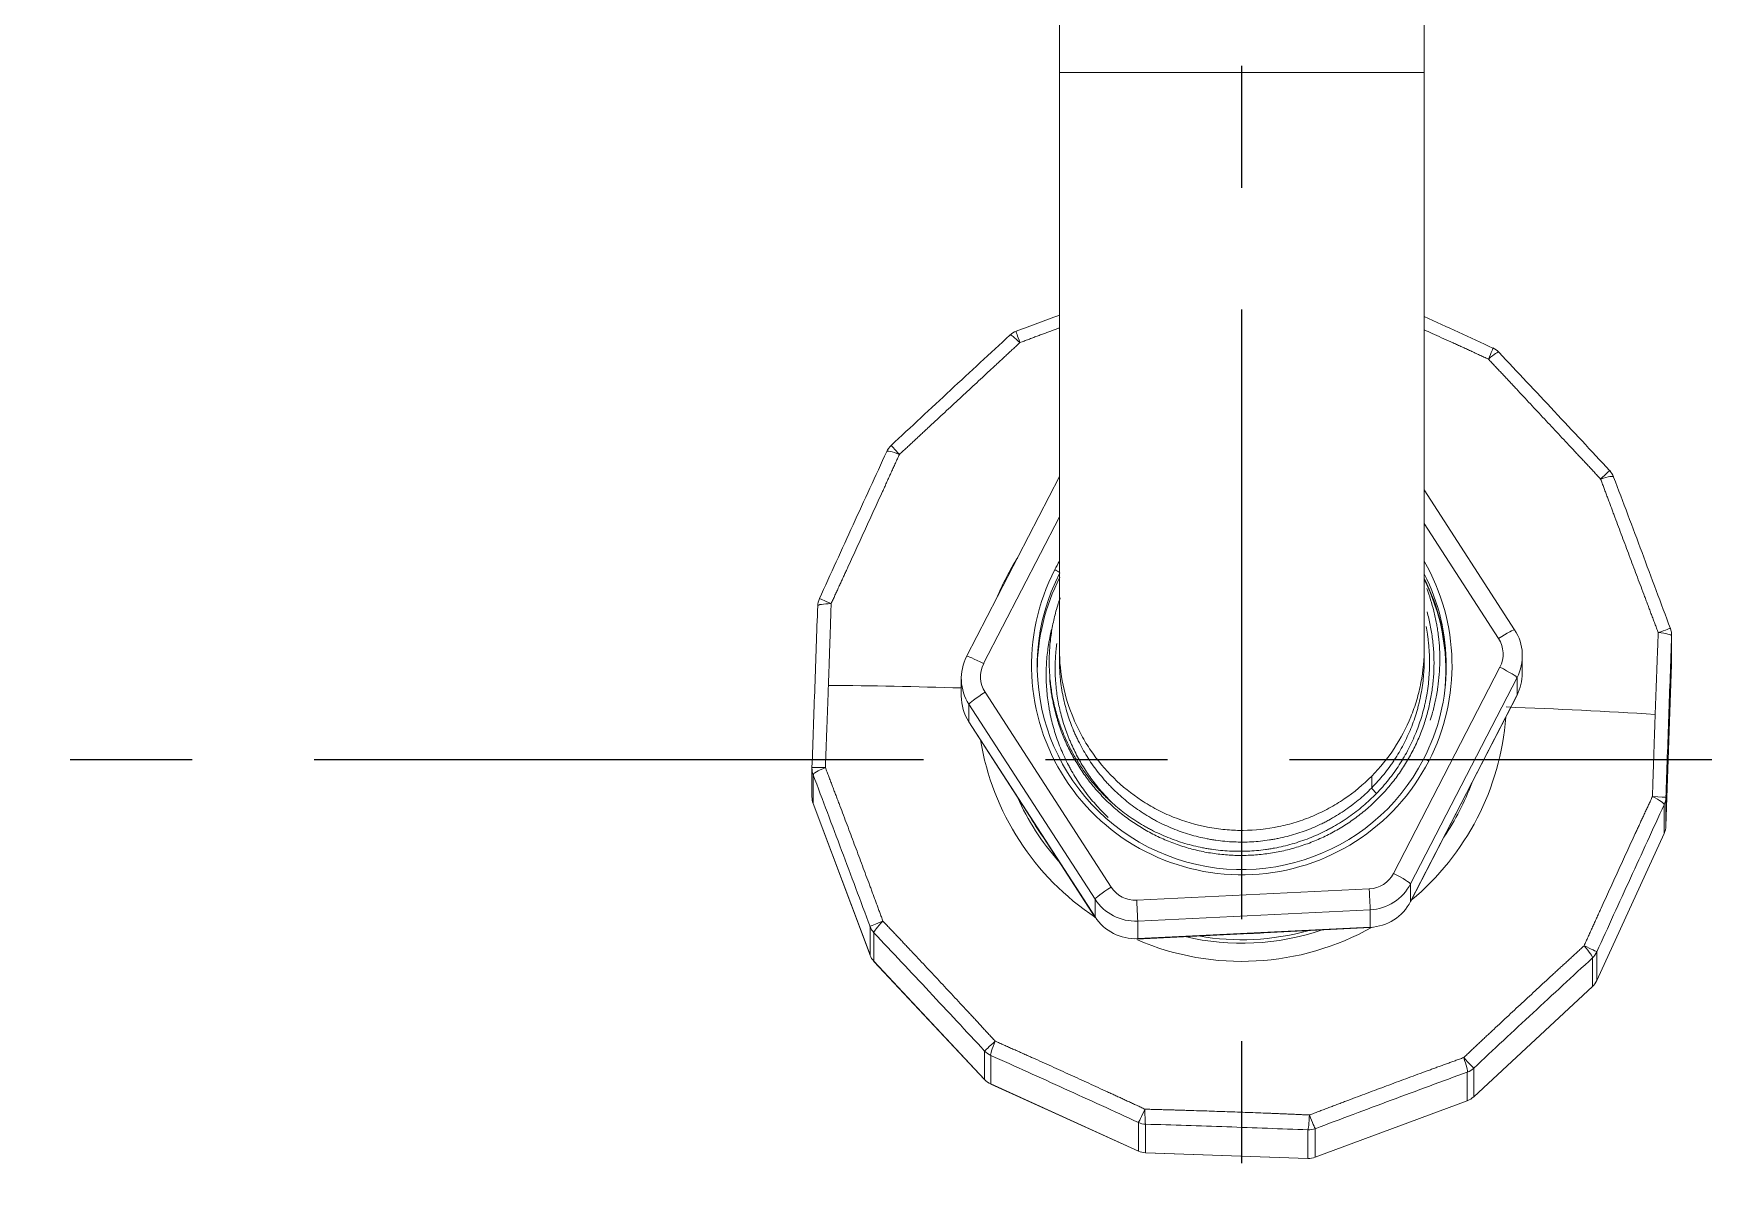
# Model space of a CAD drawing. Header units: millimetres. Extents: x 11618 to 13994, y -5897 to -2537.
# Drawn here: x 12268.4 to 12355.4, y -3211.8 to -3151.1 of the extents above; entities that cross this region are included whole.
import ezdxf

# ---------------------------------------------------------------- set-up
doc = ezdxf.new("R2010")
doc.units = ezdxf.units.MM
doc.linetypes.add('CENTERX2', pattern=[101.6, 63.5, -12.7, 12.7, -12.7])
doc.layers.add('CENTER', color=1, linetype='CENTERX2')

msp = doc.modelspace()

# ---------------------------------------------------------------- linework, layer by layer
at = {"linetype": 'Continuous', "lineweight": 18, "extrusion": (-1.22465e-16, -1, 0)}
for p, q in [((12321.818, -2863.166), (12321.818, -3153.166)), ((12340.818, -2863.166), (12340.818, -3153.166)), ((12321.818, -3153.166), (12321.818, -3183.155)), ((12340.818, -3183.155), (12340.818, -3153.166)), ((12319.245, -3166.837), (12319.241, -3166.844)), ((12319.573, -3166.639), (12319.569, -3166.637)), ((12344.4, -3167.508), (12344.397, -3167.51)), ((12344.714, -3167.737), (12344.71, -3167.73)), ((12313.056, -3172.586), (12313.055, -3172.584)), ((12321.818, -3174.207), (12316.986, -3183.572)), ((12345.529, -3182.184), (12340.819, -3174.901)), ((12345.53, -3182.188), (12345.529, -3182.184)), ((12353.704, -3183.956), (12353.704, -3182.466)), ((12316.986, -3183.572), (12316.985, -3183.575)), ((12345.928, -3184.452), (12345.928, -3183.537)), ((12341.946, -3184.317), (12341.946, -3184.303)), ((12353.406, -3192.408), (12353.703, -3183.991)), ((12316.709, -3184.714), (12316.709, -3185.629)), ((12340.103, -3196.35), (12345.651, -3185.601)), ((12317.107, -3186.987), (12323.687, -3197.161)), ((12308.933, -3189.393), (12308.933, -3190.883)), ((12308.996, -3191.232), (12308.996, -3191.233)), ((12308.996, -3191.233), (12311.955, -3199.122)), ((12349.808, -3200.45), (12353.316, -3192.787)), ((12353.316, -3192.787), (12353.316, -3192.786)), ((12325.858, -3198.289), (12338.021, -3197.698)), ((12311.955, -3199.121), (12311.955, -3199.122)), ((12312.16, -3199.451), (12312.16, -3199.453)), ((12312.16, -3199.453), (12317.924, -3205.614)), ((12343.396, -3206.508), (12349.58, -3200.766)), ((12349.58, -3200.766), (12349.581, -3200.764)), ((12349.808, -3200.45), (12349.809, -3200.448)), ((12317.923, -3205.612), (12317.924, -3205.614)), ((12318.24, -3205.839), (12318.241, -3205.841)), ((12318.241, -3205.841), (12325.932, -3209.336)), ((12335.145, -3209.659), (12343.064, -3206.712)), ((12343.064, -3206.712), (12343.064, -3206.71)), ((12343.396, -3206.508), (12343.396, -3206.505)), ((12325.932, -3209.334), (12325.932, -3209.336)), ((12326.311, -3209.423), (12326.312, -3209.425)), ((12326.312, -3209.425), (12334.76, -3209.721)), ((12334.76, -3209.719), (12334.76, -3209.721)), ((12335.145, -3209.659), (12335.145, -3209.657))]:
    msp.add_line(p, q, dxfattribs=at)
at = {"linetype": 'Continuous', "lineweight": 13, "extrusion": (-1.22465e-16, -1, 0)}
for p, q in [((12331.318, -3153.166), (12321.818, -3153.166)), ((12340.818, -3153.166), (12331.318, -3153.166)), ((12321.818, -3176.301), (12317.874, -3183.943)), ((12344.689, -3182.64), (12340.819, -3176.655)), ((12353.703, -3183.991), (12353.703, -3182.501)), ((12339.219, -3194.875), (12344.762, -3184.133)), ((12345.652, -3184.675), (12340.108, -3195.417)), ((12345.652, -3185.59), (12345.652, -3184.675)), ((12317.107, -3186.063), (12317.107, -3186.978)), ((12323.674, -3196.216), (12317.107, -3186.063)), ((12317.948, -3185.436), (12324.514, -3195.589)), ((12340.108, -3196.332), (12345.652, -3185.59)), ((12317.107, -3186.978), (12323.674, -3197.131)), ((12308.996, -3189.742), (12308.996, -3191.232)), ((12338.084, -3189.808), (12338.084, -3190.418)), ((12308.996, -3191.232), (12311.955, -3199.121)), ((12353.316, -3192.786), (12353.316, -3191.296)), ((12353.406, -3190.918), (12353.406, -3192.408)), ((12349.809, -3200.448), (12353.316, -3192.786)), ((12325.848, -3196.272), (12337.958, -3195.684)), ((12340.108, -3195.417), (12340.108, -3196.332)), ((12323.674, -3197.131), (12323.674, -3196.216)), ((12338.007, -3196.766), (12325.897, -3197.355)), ((12325.897, -3197.355), (12325.897, -3198.27)), ((12338.007, -3197.681), (12338.007, -3196.766)), ((12311.955, -3199.121), (12311.955, -3197.631)), ((12312.16, -3197.961), (12312.16, -3199.451)), ((12325.897, -3198.27), (12338.007, -3197.681)), ((12349.581, -3200.764), (12349.581, -3199.274)), ((12349.809, -3198.958), (12349.809, -3200.448)), ((12312.16, -3199.451), (12317.923, -3205.612)), ((12343.396, -3206.505), (12349.581, -3200.764)), ((12317.923, -3205.612), (12317.923, -3204.122)), ((12318.24, -3204.349), (12318.24, -3205.839)), ((12343.064, -3206.71), (12343.064, -3205.22)), ((12343.396, -3205.016), (12343.396, -3206.505)), ((12318.24, -3205.839), (12325.932, -3209.334)), ((12335.145, -3209.657), (12343.064, -3206.71)), ((12325.932, -3209.334), (12325.932, -3207.844)), ((12326.311, -3207.933), (12326.311, -3209.423)), ((12334.76, -3209.719), (12334.76, -3208.229)), ((12335.145, -3208.167), (12335.145, -3209.657)), ((12326.311, -3209.423), (12334.76, -3209.719))]:
    msp.add_line(p, q, dxfattribs=at)
at = {"linetype": 'Continuous', "lineweight": 18}
for centre, start, end in [((12319.923, -3167.573), 110.70695, 132.64298), ((12343.982, -3168.416), 43.3092, 65.28012), ((12313.738, -3173.314), 133.10516, 155.26919), ((12349.746, -3174.577), 20.66705, 42.87821), ((12310.23, -3180.977), 155.53209, 177.96496)]:
    msp.add_arc(centre, 1, start, end, dxfattribs=at)
at = {"linetype": 'Continuous', "lineweight": 13}
for centre, major_axis, ratio, start_param, end_param in [((12319.923, -3167.573), (-0.677, 0.736), 0.121976, 5.082991, 6.283177), ((12319.923, -3167.573), (-0.354, 0.935), 0.032232, 0.000023, 1.182699), ((12343.982, -3168.416), (0.418, 0.908), 0.026578, 5.098118, 6.283177), ((12343.982, -3168.416), (-0.728, -0.686), 0.126303, 3.141596, 4.346132), ((12313.738, -3173.314), (-0.908, 0.418), 0.141812, 5.055251, 6.319728), ((12313.738, -3173.314), (-0.683, 0.73), 0.003367, 6.283085, 7.48386), ((12349.746, -3174.577), (-0.733, -0.68), 0.000961, 3.141713, 4.346613), ((12349.746, -3174.577), (-0.936, -0.353), 0.144155, 3.110766, 4.375243), ((12331.318, -3185.722), (13.784, 0), 0.996195, 2.580679, 2.75273), ((12321.58, -3179.077), (-0.267, 0.138), 0.077513, 3.646478, 4.752368), ((12310.23, -3180.977), (-0.999, 0.036), 0.149601, 5.021809, 6.286286), ((12310.23, -3180.977), (-0.91, 0.414), 0.01647, 5.054886, 6.319363), ((12344.689, -3182.727), (-0.84, -0.543), 0.073266, 3.14161, 4.66504), ((12343.428, -3183.45), (-1.5, 0), 0.996195, 2.66674, 3.713938), ((12352.704, -3182.466), (-0.937, -0.349), 0.018812, 3.111083, 4.37556), ((12352.704, -3182.466), (-0.999, 0.036), 0.149601, 3.144694, 4.409171), ((12317.874, -3184.031), (-0.889, 0.459), 0.077513, 4.752368, 6.283187), ((12319.209, -3184.627), (-1.5, 0), 0.996195, 5.808333, 6.85553), ((12344.762, -3184.22), (-0.889, 0.459), 0.077513, 3.181572, 4.752368), ((12318.576, -3187.888), (-29.981, 1.059), 0.087102, 4.777808, 5.012938), ((12317.948, -3185.523), (-0.84, -0.543), 0.073266, 4.66504, 6.235836), ((12344.061, -3188.782), (29.981, -1.059), 0.087102, 1.276403, 1.539385), ((12331.318, -3185.722), (13.784, 0), 0.996195, 5.407278, 6.209316), ((12331.318, -3185.722), (13.784, 0), 0.996195, 3.302607, 4.126293), ((12309.933, -3189.393), (-0.999, 0.035), 0.024258, 5.021775, 6.286252), ((12309.933, -3189.393), (-1, 0), 0.996195, 0.000001, 0.357511), ((12309.933, -3189.393), (-0.936, -0.353), 0.144155, 4.987882, 6.252359), ((12341.057, -3189.052), (0.267, -0.138), 0.077513, 1.610775, 3.181572), ((12352.407, -3190.883), (-0.999, 0.035), 0.024258, 3.14466, 4.409137), ((12352.407, -3190.883), (-0.908, 0.418), 0.141812, 3.178135, 4.442612), ((12352.407, -3190.883), (-1, 0), 0.996195, 2.713705, 3.106405), ((12337.885, -3194.191), (-1.5, 0), 0.996195, 1.619542, 2.66674), ((12339.219, -3194.962), (-0.889, 0.459), 0.077513, 3.181572, 4.752368), ((12324.514, -3195.676), (-0.84, -0.543), 0.073266, 4.66504, 6.235836), ((12325.775, -3194.78), (-1.5, 0), 0.996195, 0.572345, 1.619542), ((12337.958, -3195.771), (0.049, -0.999), 0.004247, 0.087163, 1.65796), ((12325.848, -3196.36), (0.049, -0.999), 0.004247, 0.087163, 1.65796), ((12312.891, -3197.282), (-0.937, -0.349), 0.018812, 4.988199, 6.252676), ((12312.891, -3197.282), (-0.728, -0.686), 0.126303, 4.958771, 6.223248), ((12312.891, -3197.282), (-1, 0), 0.996195, 0.357511, 0.75021), ((12331.318, -3185.722), (13.784, 0), 0.996195, 4.306689, 5.227078), ((12348.899, -3198.545), (-0.91, 0.414), 0.01647, 3.177771, 4.442248), ((12348.899, -3198.545), (-0.677, 0.736), 0.121976, 3.205875, 4.470352), ((12348.899, -3198.545), (-1, 0), 0.996195, 2.321006, 2.713705), ((12318.655, -3203.443), (-0.733, -0.68), 0.000961, 4.959251, 6.223728), ((12318.655, -3203.443), (0.409, 0.913), 0.098765, 1.797343, 3.06182), ((12318.655, -3203.443), (-1, 0), 0.996195, 0.75021, 1.142909), ((12342.714, -3204.287), (-0.683, 0.73), 0.003367, 1.813314, 3.077791), ((12342.714, -3204.287), (-0.344, 0.939), 0.093111, 3.223686, 4.488163), ((12342.714, -3204.287), (-1, 0), 0.996195, 1.928307, 2.321006), ((12326.347, -3206.938), (0.418, 0.908), 0.026578, 3.221002, 4.485479), ((12326.347, -3206.938), (-1, 0), 0.996195, 1.142909, 1.535608), ((12326.347, -3206.938), (0.03, 1), 0.065732, 1.789714, 3.054191), ((12334.795, -3207.234), (0.041, 0.999), 0.059611, 3.228961, 4.493438), ((12334.795, -3207.234), (-0.354, 0.935), 0.032232, 1.795337, 3.059814), ((12334.795, -3207.234), (-1, 0), 0.996195, 1.535608, 1.928307)]:
    msp.add_ellipse(centre, major_axis=major_axis, ratio=ratio, start_param=start_param, end_param=end_param, dxfattribs=at)
at = {"linetype": 'Continuous', "lineweight": 18}
for centre, major_axis, start_param, end_param in [((12331.318, -3184.038), (10.95, 0), 2.66674, 5.808333), ((12331.318, -3184.064), (-10.65, 0), 5.808333, 8.949925), ((12331.318, -3184.038), (10.95, 0), 2.621089, 2.66674), ((12331.318, -3184.064), (-10.65, 0), 2.66674, 3.610641), ((12331.318, -3184.038), (10.95, 0), 5.808333, 6.803678), ((12331.318, -3184.301), (10.65, 0), 2.66674, 3.141611), ((12331.318, -3184.301), (10.65, 0), 0.000019, 0.469049), ((12331.318, -3184.303), (-10.627, 0), 3.058756, 3.606397), ((12343.428, -3183.537), (2.5, 0), 5.808333, 6.85553), ((12352.704, -3182.466), (-1, 0), 3.106405, 3.499104), ((12319.209, -3184.714), (2.5, 0), 2.66674, 3.713938), ((12343.428, -3184.452), (-2.5, 0), 2.66674, 3.141595), ((12352.704, -3183.956), (-1, 0), 3.106405, 3.141594), ((12319.209, -3185.629), (-2.5, 0), 0.000002, 0.572345), ((12309.933, -3189.393), (-1, 0), 6.247997, 6.283187), ((12331.318, -3185.809), (-12.75, 0), 2.541949, 2.79146), ((12309.933, -3190.883), (-1, 0), 0.000001, 0.357511), ((12331.318, -3185.809), (-12.75, 0), 0.41244, 0.725666), ((12331.318, -3185.722), (12.656, 0), 3.655599, 3.772244), ((12352.407, -3192.373), (-1, 0), 2.713705, 3.106405), ((12337.885, -3194.279), (2.5, 0), 4.761135, 5.808333), ((12325.775, -3194.867), (2.5, 0), 3.713938, 4.761135), ((12337.885, -3195.194), (-2.5, 0), 1.619542, 2.66674), ((12325.775, -3195.782), (-2.5, 0), 0.572345, 1.619542), ((12331.318, -3185.809), (-12.75, 0), 1.337639, 1.901407), ((12331.318, -3185.722), (12.656, 0), 4.534953, 4.987342), ((12331.318, -3185.701), (-12.36, 0), 1.590249, 1.64886), ((12312.891, -3198.772), (-1, 0), 0.357511, 0.75021), ((12348.899, -3200.035), (-1, 0), 2.321006, 2.713705), ((12318.655, -3204.933), (-1, 0), 0.75021, 1.142909), ((12342.714, -3205.777), (-1, 0), 1.928307, 2.321006), ((12326.347, -3208.428), (-1, 0), 1.142909, 1.535608), ((12334.795, -3208.724), (-1, 0), 1.535608, 1.928307)]:
    msp.add_ellipse(centre, major_axis=major_axis, ratio=0.996195, start_param=start_param, end_param=end_param, dxfattribs=at)
for points, degree in [([(12319.573, -3166.639), (12320.32, -3166.357), (12321.069, -3166.075), (12321.818, -3165.795)], 3), ([(12340.818, -3165.873), (12342.012, -3166.416), (12343.205, -3166.961), (12344.397, -3167.51)], 3), ([(12321.818, -3183.154), (12321.818, -3183.461), (12321.818, -3183.768)], 2), ([(12340.818, -3183.77), (12340.818, -3183.461), (12340.818, -3183.152)], 2), ([(12338.084, -3190.418), (12338.082, -3190.421), (12338.079, -3190.424), (12338.076, -3190.426)], 3)]:
    msp.add_open_spline(points, degree=degree, dxfattribs=at)
for points, knots in [([(12313.056, -3172.586), (12314.086, -3171.622), (12315.117, -3170.661), (12317.181, -3168.745), (12318.211, -3167.792), (12319.241, -3166.844)], [0, 0, 0, 0, 0.5, 0.5, 1, 1, 1, 1]), ([(12344.714, -3167.737), (12345.673, -3168.755), (12346.634, -3169.779), (12348.557, -3171.834), (12349.518, -3172.865), (12350.477, -3173.898)], [0, 0, 0, 0, 0.5, 0.5, 1, 1, 1, 1]), ([(12309.32, -3180.563), (12309.904, -3179.28), (12310.489, -3177.998), (12311.66, -3175.442), (12312.244, -3174.169), (12312.828, -3172.901)], [0, 0, 0, 0, 0.5, 0.5, 1, 1, 1, 1]), ([(12350.682, -3174.229), (12351.175, -3175.534), (12351.668, -3176.845), (12352.655, -3179.477), (12353.148, -3180.797), (12353.641, -3182.118)], [0, 0, 0, 0, 0.5, 0.5, 1, 1, 1, 1]), ([(12340.953, -3180.035), (12341.098, -3180.42), (12341.221, -3180.813), (12341.374, -3181.429), (12341.421, -3181.646), (12341.471, -3181.92), (12341.481, -3181.975), (12341.499, -3182.086), (12341.508, -3182.141), (12341.533, -3182.307), (12341.548, -3182.417), (12341.612, -3182.969), (12341.635, -3183.41), (12341.624, -3184.292), (12341.591, -3184.733), (12341.513, -3185.283), (12341.496, -3185.393), (12341.467, -3185.558), (12341.457, -3185.613), (12341.436, -3185.722), (12341.381, -3185.996), (12341.315, -3186.266), (12341.218, -3186.618), (12341.176, -3186.756), (12341.132, -3186.893)], [0, 0, 0, 0, 0.177497, 0.177497, 0.272567, 0.272567, 0.296335, 0.296335, 0.320103, 0.320103, 0.367638, 0.367638, 0.557779, 0.557779, 0.74792, 0.74792, 0.795456, 0.795456, 0.819223, 0.819223, 0.842991, 0.938062, 0.938062, 1, 1, 1, 1]), ([(12308.934, -3189.358), (12308.983, -3187.949), (12309.033, -3186.543), (12309.132, -3183.734), (12309.181, -3182.335), (12309.231, -3180.942)], [0, 0, 0, 0, 0.5, 0.5, 1, 1, 1, 1]), ([(12321.41, -3182.169), (12321.402, -3182.2), (12321.395, -3182.231), (12321.354, -3182.408), (12321.323, -3182.555), (12321.282, -3182.777), (12321.269, -3182.851), (12321.245, -3183), (12321.234, -3183.075), (12321.182, -3183.448), (12321.155, -3183.746), (12321.126, -3184.343), (12321.124, -3184.939), (12321.175, -3185.535), (12321.233, -3185.981), (12321.255, -3186.13), (12321.288, -3186.316), (12321.295, -3186.353), (12321.309, -3186.428), (12321.33, -3186.539), (12321.353, -3186.649), (12321.435, -3187.016), (12321.513, -3187.305), (12321.693, -3187.873), (12321.899, -3188.433), (12322.154, -3188.976), (12322.329, -3189.309), (12322.364, -3189.375), (12322.438, -3189.507), (12322.475, -3189.573), (12322.589, -3189.769), (12322.668, -3189.897), (12322.912, -3190.276), (12323.085, -3190.52), (12323.451, -3190.992), (12323.644, -3191.219), (12324.011, -3191.616), (12324.182, -3191.788), (12324.36, -3191.955)], [0, 0, 0, 0, 0.008939, 0.008939, 0.050906, 0.050906, 0.07189, 0.07189, 0.092874, 0.092874, 0.176809, 0.176809, 0.260744, 0.344679, 0.344679, 0.386646, 0.386646, 0.397138, 0.397138, 0.40763, 0.428613, 0.428613, 0.512548, 0.512548, 0.596483, 0.680418, 0.680418, 0.701402, 0.701402, 0.722385, 0.722385, 0.764353, 0.764353, 0.848288, 0.848288, 0.932223, 0.932223, 1, 1, 1, 1]), ([(12338.332, -3190.71), (12338.555, -3190.48), (12338.765, -3190.241), (12339.161, -3189.743), (12339.347, -3189.485), (12339.564, -3189.15), (12339.607, -3189.083), (12339.69, -3188.947), (12339.731, -3188.878), (12339.851, -3188.672), (12339.927, -3188.533), (12340.146, -3188.112), (12340.277, -3187.825), (12340.512, -3187.241), (12340.615, -3186.943), (12340.749, -3186.487), (12340.789, -3186.334), (12340.836, -3186.14), (12340.845, -3186.101), (12340.863, -3186.023), (12340.871, -3185.984), (12340.897, -3185.867), (12340.912, -3185.789), (12340.986, -3185.399), (12341.03, -3185.086), (12341.086, -3184.458), (12341.1, -3184.144), (12341.095, -3183.513), (12341.077, -3183.197), (12341.04, -3182.841), (12341.031, -3182.762), (12341.021, -3182.682), (12341.006, -3182.564), (12340.975, -3182.351), (12340.938, -3182.14), (12340.912, -3182.008)], [0, 0, 0, 0, 0.100756, 0.100756, 0.201511, 0.201511, 0.2267, 0.2267, 0.251889, 0.251889, 0.302267, 0.302267, 0.403023, 0.403023, 0.503778, 0.503778, 0.554156, 0.554156, 0.566751, 0.566751, 0.579345, 0.579345, 0.604534, 0.604534, 0.70529, 0.70529, 0.806045, 0.806045, 0.906801, 0.906801, 0.919395, 0.93199, 0.93199, 0.957179, 1, 1, 1, 1]), ([(12321.683, -3182.902), (12321.669, -3183.007), (12321.657, -3183.112), (12321.619, -3183.485), (12321.603, -3183.754), (12321.596, -3184.16), (12321.597, -3184.296), (12321.602, -3184.5), (12321.604, -3184.568), (12321.61, -3184.704), (12321.614, -3184.772), (12321.637, -3185.11), (12321.666, -3185.378), (12321.748, -3185.91), (12321.8, -3186.174), (12321.925, -3186.696), (12322, -3186.956), (12322.127, -3187.341), (12322.172, -3187.469), (12322.244, -3187.66), (12322.268, -3187.723), (12322.319, -3187.85), (12322.345, -3187.913), (12322.477, -3188.225), (12322.592, -3188.469), (12322.841, -3188.946), (12322.975, -3189.179), (12323.263, -3189.634), (12323.416, -3189.856), (12323.661, -3190.18), (12323.744, -3190.286), (12323.874, -3190.444), (12323.918, -3190.497), (12324.006, -3190.6), (12324.051, -3190.651), (12324.277, -3190.906), (12324.467, -3191.101), (12324.664, -3191.29)], [0, 0, 0, 0, 0.034558, 0.034558, 0.122326, 0.122326, 0.16621, 0.16621, 0.188151, 0.188151, 0.210093, 0.210093, 0.297861, 0.297861, 0.385628, 0.385628, 0.473395, 0.473395, 0.517279, 0.517279, 0.539221, 0.539221, 0.561163, 0.561163, 0.64893, 0.64893, 0.736698, 0.736698, 0.824465, 0.824465, 0.868349, 0.868349, 0.890291, 0.890291, 0.912233, 0.912233, 1, 1, 1, 1]), ([(12331.318, -3192.632), (12331.031, -3192.632), (12330.743, -3192.619), (12330.143, -3192.564), (12329.832, -3192.52), (12328.916, -3192.345), (12328.322, -3192.169), (12327.457, -3191.819), (12327.171, -3191.687), (12326.618, -3191.397), (12326.351, -3191.239), (12325.575, -3190.729), (12325.092, -3190.34), (12324.2, -3189.462), (12323.802, -3188.984), (12323.281, -3188.218), (12323.12, -3187.953), (12322.822, -3187.407), (12322.686, -3187.124), (12322.323, -3186.265), (12322.139, -3185.676), (12321.889, -3184.464), (12321.823, -3183.836), (12321.818, -3183.18), (12321.818, -3183.141), (12321.819, -3183.103)], [0, 0, 0, 0, 0.05769, 0.05769, 0.119995, 0.119995, 0.244604, 0.244604, 0.306908, 0.306908, 0.369213, 0.369213, 0.493822, 0.493822, 0.618431, 0.618431, 0.680736, 0.680736, 0.74304, 0.74304, 0.867649, 0.867649, 0.992258, 0.992258, 1, 1, 1, 1]), ([(12340.818, -3183.033), (12340.818, -3183.051), (12340.818, -3183.069), (12340.823, -3183.713), (12340.766, -3184.329), (12340.591, -3185.239), (12340.518, -3185.539), (12340.342, -3186.136), (12340.238, -3186.432), (12339.887, -3187.296), (12339.599, -3187.842), (12338.917, -3188.877), (12338.52, -3189.368), (12338.084, -3189.808)], [0, 0, 0, 0, 0.007258, 0.007258, 0.255444, 0.255444, 0.379536, 0.379536, 0.503629, 0.503629, 0.751815, 0.751815, 1, 1, 1, 1]), ([(12338.076, -3190.426), (12337.856, -3190.649), (12337.626, -3190.859), (12337.148, -3191.255), (12336.9, -3191.441), (12336.514, -3191.701), (12336.383, -3191.785), (12336.117, -3191.946), (12335.981, -3192.024), (12335.809, -3192.117), (12335.774, -3192.135), (12335.705, -3192.171), (12335.67, -3192.189), (12335.566, -3192.243), (12335.496, -3192.277), (12335.285, -3192.378), (12335.143, -3192.442), (12334.713, -3192.622), (12334.421, -3192.728), (12333.976, -3192.865), (12333.827, -3192.907), (12333.525, -3192.984), (12333.373, -3193.019), (12333.143, -3193.066), (12333.066, -3193.081), (12332.911, -3193.108), (12332.68, -3193.146), (12332.448, -3193.176), (12331.985, -3193.224), (12331.676, -3193.24), (12331.057, -3193.243), (12330.747, -3193.23), (12330.282, -3193.186), (12330.127, -3193.168), (12329.933, -3193.141), (12329.856, -3193.129), (12329.701, -3193.104), (12329.586, -3193.083), (12329.203, -3193.009), (12328.901, -3192.935), (12328.308, -3192.759), (12328.016, -3192.656), (12327.586, -3192.481), (12327.443, -3192.419), (12327.161, -3192.288), (12327.021, -3192.218), (12326.813, -3192.109), (12326.744, -3192.072), (12326.608, -3191.995), (12326.405, -3191.879), (12326.208, -3191.755), (12325.82, -3191.499), (12325.57, -3191.317), (12325.09, -3190.928), (12324.859, -3190.721), (12324.582, -3190.448), (12324.5, -3190.365), (12324.419, -3190.28), (12324.365, -3190.223), (12324.339, -3190.195), (12324.206, -3190.051), (12324.104, -3189.933), (12323.806, -3189.575), (12323.62, -3189.327), (12323.274, -3188.816), (12323.113, -3188.553), (12322.892, -3188.144), (12322.821, -3188.006), (12322.72, -3187.796), (12322.687, -3187.726), (12322.623, -3187.583), (12322.592, -3187.511), (12322.44, -3187.152), (12322.334, -3186.86), (12322.151, -3186.27), (12322.074, -3185.972), (12321.981, -3185.519), (12321.927, -3185.215), (12321.887, -3184.907), (12321.862, -3184.675), (12321.855, -3184.597), (12321.846, -3184.481), (12321.843, -3184.442), (12321.838, -3184.364), (12321.826, -3184.169), (12321.82, -3183.975), (12321.819, -3183.804), (12321.818, -3183.789), (12321.818, -3183.774)], [0, 0, 0, 0, 0.04158, 0.04158, 0.08316, 0.08316, 0.10395, 0.10395, 0.12474, 0.12474, 0.129938, 0.129938, 0.135135, 0.135135, 0.14553, 0.14553, 0.16632, 0.16632, 0.2079, 0.2079, 0.22869, 0.22869, 0.24948, 0.24948, 0.259875, 0.259875, 0.27027, 0.29106, 0.29106, 0.33264, 0.33264, 0.37422, 0.37422, 0.39501, 0.39501, 0.400208, 0.405405, 0.4158, 0.4158, 0.45738, 0.45738, 0.49896, 0.49896, 0.519751, 0.519751, 0.540541, 0.540541, 0.550936, 0.550936, 0.561331, 0.582121, 0.582121, 0.623701, 0.623701, 0.665281, 0.665281, 0.675676, 0.680873, 0.680873, 0.686071, 0.686071, 0.706861, 0.706861, 0.748441, 0.748441, 0.790021, 0.790021, 0.810811, 0.810811, 0.821206, 0.821206, 0.831601, 0.831601, 0.873181, 0.873181, 0.914761, 0.914761, 0.935551, 0.956341, 0.956341, 0.966736, 0.966736, 0.971933, 0.971933, 0.977131, 0.997921, 0.997921, 1, 1, 1, 1]), ([(12340.818, -3183.757), (12340.819, -3184.046), (12340.806, -3184.334), (12340.752, -3184.928), (12340.709, -3185.234), (12340.622, -3185.69), (12340.589, -3185.842), (12340.534, -3186.069), (12340.515, -3186.144), (12340.474, -3186.295), (12340.453, -3186.371), (12340.387, -3186.595), (12340.291, -3186.89), (12340.182, -3187.18), (12340.008, -3187.609), (12339.878, -3187.889), (12339.591, -3188.436), (12339.433, -3188.703), (12339.219, -3189.029), (12339.175, -3189.094), (12339.086, -3189.222), (12339.041, -3189.286), (12338.902, -3189.475), (12338.807, -3189.599), (12338.611, -3189.841), (12338.51, -3189.96), (12338.301, -3190.193), (12338.194, -3190.307), (12338.084, -3190.418)], [0, 0, 0, 0, 0.117721, 0.117721, 0.243761, 0.243761, 0.306781, 0.306781, 0.338291, 0.338291, 0.369801, 0.369801, 0.432821, 0.495841, 0.495841, 0.621881, 0.621881, 0.74792, 0.74792, 0.77943, 0.77943, 0.81094, 0.81094, 0.87396, 0.87396, 0.93698, 0.93698, 1, 1, 1, 1]), ([(12338.084, -3189.808), (12337.649, -3190.249), (12337.173, -3190.644), (12336.398, -3191.169), (12336.129, -3191.333), (12335.582, -3191.629), (12335.024, -3191.898), (12334.442, -3192.11), (12333.848, -3192.295), (12333.544, -3192.373), (12332.624, -3192.562), (12332.007, -3192.627), (12331.364, -3192.632), (12331.341, -3192.632), (12331.318, -3192.632)], [0, 0, 0, 0, 0.247707, 0.247707, 0.37156, 0.37156, 0.495414, 0.619267, 0.619267, 0.743121, 0.743121, 0.990828, 0.990828, 1, 1, 1, 1]), ([(12324.664, -3191.29), (12324.903, -3191.496), (12325.151, -3191.691), (12325.664, -3192.055), (12325.929, -3192.226), (12326.271, -3192.423), (12326.34, -3192.462), (12326.478, -3192.538), (12326.688, -3192.649), (12326.9, -3192.752), (12327.327, -3192.947), (12327.617, -3193.064), (12328.207, -3193.269), (12328.506, -3193.358), (12328.963, -3193.47), (12329.117, -3193.504), (12329.349, -3193.55), (12329.427, -3193.564), (12329.583, -3193.591), (12329.661, -3193.603), (12330.051, -3193.661), (12330.364, -3193.692), (12330.989, -3193.725), (12331.301, -3193.727), (12331.926, -3193.701), (12332.238, -3193.674), (12332.629, -3193.62), (12332.707, -3193.609), (12332.863, -3193.583), (12332.941, -3193.57), (12333.174, -3193.527), (12333.328, -3193.494), (12333.787, -3193.386), (12334.088, -3193.3), (12334.68, -3193.1), (12334.971, -3192.987), (12335.401, -3192.795), (12335.543, -3192.728), (12335.753, -3192.621), (12335.823, -3192.585), (12335.963, -3192.51), (12336.032, -3192.472), (12336.376, -3192.277), (12336.642, -3192.109), (12337.157, -3191.75), (12337.405, -3191.559), (12337.882, -3191.152), (12338.112, -3190.937), (12338.332, -3190.71)], [0, 0, 0, 0, 0.0625, 0.0625, 0.125, 0.125, 0.140625, 0.140625, 0.15625, 0.1875, 0.1875, 0.25, 0.25, 0.3125, 0.3125, 0.34375, 0.34375, 0.359375, 0.359375, 0.375, 0.375, 0.4375, 0.4375, 0.5, 0.5, 0.5625, 0.5625, 0.578125, 0.578125, 0.59375, 0.59375, 0.625, 0.625, 0.6875, 0.6875, 0.75, 0.75, 0.78125, 0.78125, 0.796875, 0.796875, 0.8125, 0.8125, 0.875, 0.875, 0.9375, 0.9375, 1, 1, 1, 1])]:
    msp.add_open_spline(points, degree=3, knots=knots, dxfattribs=at)
at = {"linetype": 'Continuous', "lineweight": 13}
for points, knots in [([(12321.818, -3166.461), (12321.802, -3166.467), (12321.711, -3166.501), (12321.547, -3166.563), (12321.324, -3166.646), (12321.101, -3166.729), (12320.878, -3166.812), (12320.655, -3166.895), (12320.431, -3166.979), (12320.208, -3167.062), (12319.985, -3167.146), (12319.835, -3167.201), (12319.761, -3167.229)], [0, 0, 0, 0, 0.023371, 0.131783, 0.24016, 0.348526, 0.45691, 0.565337, 0.673834, 0.782426, 0.89114, 1, 1, 1, 1]), ([(12344.162, -3168.085), (12344.123, -3168.067), (12344.047, -3168.032), (12343.931, -3167.98), (12343.816, -3167.928), (12343.702, -3167.875), (12343.587, -3167.823), (12343.472, -3167.771), (12343.357, -3167.718), (12343.242, -3167.666), (12343.128, -3167.614), (12343.013, -3167.562), (12342.898, -3167.509), (12342.784, -3167.457), (12342.669, -3167.405), (12342.554, -3167.353), (12342.44, -3167.301), (12342.325, -3167.248), (12342.085, -3167.14), (12341.722, -3166.974), (12341.257, -3166.763), (12340.955, -3166.626), (12340.816, -3166.562)], [0, 0, 0, 0, 0.034436, 0.068847, 0.103233, 0.137597, 0.171941, 0.206268, 0.240581, 0.27488, 0.309169, 0.34345, 0.377725, 0.411996, 0.446267, 0.480539, 0.514814, 0.549095, 0.583385, 0.72937, 0.875133, 1, 1, 1, 1]), ([(12319.761, -3167.229), (12319.73, -3167.258), (12319.669, -3167.315), (12319.577, -3167.4), (12319.485, -3167.485), (12319.393, -3167.571), (12319.301, -3167.656), (12319.209, -3167.741), (12319.117, -3167.827), (12319.025, -3167.912), (12318.933, -3167.997), (12318.841, -3168.083), (12318.75, -3168.168), (12318.658, -3168.253), (12318.566, -3168.338), (12318.474, -3168.424), (12318.382, -3168.509), (12318.29, -3168.594), (12318.098, -3168.773), (12317.807, -3169.043), (12317.415, -3169.407), (12317.023, -3169.771), (12316.631, -3170.135), (12316.239, -3170.499), (12315.846, -3170.863), (12315.453, -3171.228), (12315.133, -3171.525), (12314.886, -3171.755), (12314.712, -3171.917), (12314.537, -3172.079), (12314.363, -3172.241), (12314.188, -3172.403), (12314.014, -3172.565), (12313.839, -3172.727), (12313.664, -3172.89), (12313.547, -3172.998), (12313.489, -3173.052)], [0, 0, 0, 0, 0.014755, 0.0295, 0.044234, 0.058958, 0.073674, 0.088383, 0.103085, 0.117782, 0.132474, 0.147163, 0.161849, 0.176534, 0.191218, 0.205903, 0.22059, 0.235279, 0.249971, 0.312524, 0.374981, 0.437426, 0.499941, 0.562466, 0.624924, 0.687398, 0.749971, 0.777727, 0.805473, 0.833216, 0.860964, 0.888723, 0.916499, 0.9443, 0.972131, 1, 1, 1, 1]), ([(12350.007, -3174.333), (12349.978, -3174.302), (12349.921, -3174.241), (12349.834, -3174.148), (12349.748, -3174.056), (12349.662, -3173.964), (12349.575, -3173.872), (12349.489, -3173.779), (12349.403, -3173.687), (12349.317, -3173.595), (12349.231, -3173.503), (12349.145, -3173.411), (12349.058, -3173.319), (12348.972, -3173.227), (12348.886, -3173.135), (12348.8, -3173.043), (12348.714, -3172.951), (12348.628, -3172.859), (12348.449, -3172.668), (12348.176, -3172.376), (12347.81, -3171.985), (12347.444, -3171.594), (12347.079, -3171.203), (12346.713, -3170.813), (12346.348, -3170.422), (12345.983, -3170.032), (12345.686, -3169.714), (12345.456, -3169.469), (12345.294, -3169.296), (12345.132, -3169.123), (12344.971, -3168.95), (12344.809, -3168.777), (12344.647, -3168.604), (12344.486, -3168.431), (12344.324, -3168.258), (12344.216, -3168.143), (12344.162, -3168.085)], [0, 0, 0, 0, 0.014755, 0.0295, 0.044234, 0.058958, 0.073674, 0.088383, 0.103085, 0.117782, 0.132474, 0.147163, 0.161849, 0.176534, 0.191218, 0.205903, 0.22059, 0.235279, 0.249971, 0.312524, 0.374981, 0.437426, 0.499941, 0.562466, 0.624924, 0.687398, 0.749971, 0.777727, 0.805473, 0.833216, 0.860964, 0.888723, 0.916499, 0.9443, 0.972131, 1, 1, 1, 1]), ([(12313.489, -3173.052), (12313.471, -3173.09), (12313.437, -3173.166), (12313.385, -3173.28), (12313.333, -3173.394), (12313.281, -3173.508), (12313.229, -3173.622), (12313.177, -3173.736), (12313.125, -3173.85), (12313.073, -3173.963), (12313.021, -3174.077), (12312.969, -3174.191), (12312.918, -3174.305), (12312.866, -3174.418), (12312.814, -3174.532), (12312.762, -3174.646), (12312.71, -3174.76), (12312.658, -3174.874), (12312.549, -3175.111), (12312.384, -3175.473), (12312.162, -3175.958), (12311.94, -3176.443), (12311.718, -3176.929), (12311.495, -3177.415), (12311.272, -3177.902), (12311.049, -3178.388), (12310.867, -3178.785), (12310.727, -3179.091), (12310.627, -3179.308), (12310.528, -3179.524), (12310.429, -3179.74), (12310.33, -3179.956), (12310.23, -3180.173), (12310.131, -3180.389), (12310.031, -3180.606), (12309.964, -3180.751), (12309.931, -3180.824)], [0, 0, 0, 0, 0.014755, 0.0295, 0.044234, 0.058958, 0.073674, 0.088383, 0.103085, 0.117782, 0.132474, 0.147163, 0.161849, 0.176534, 0.191218, 0.205903, 0.22059, 0.235279, 0.249971, 0.312524, 0.374981, 0.437426, 0.499941, 0.562466, 0.624924, 0.687398, 0.749971, 0.777727, 0.805473, 0.833216, 0.860964, 0.888723, 0.916499, 0.9443, 0.972131, 1, 1, 1, 1]), ([(12353.008, -3182.334), (12352.993, -3182.295), (12352.963, -3182.216), (12352.918, -3182.097), (12352.874, -3181.979), (12352.829, -3181.861), (12352.785, -3181.743), (12352.74, -3181.625), (12352.696, -3181.507), (12352.651, -3181.389), (12352.607, -3181.271), (12352.562, -3181.153), (12352.518, -3181.035), (12352.474, -3180.917), (12352.429, -3180.799), (12352.385, -3180.682), (12352.34, -3180.564), (12352.296, -3180.446), (12352.204, -3180.2), (12352.063, -3179.826), (12351.875, -3179.326), (12351.687, -3178.825), (12351.499, -3178.324), (12351.312, -3177.824), (12351.125, -3177.324), (12350.938, -3176.825), (12350.785, -3176.418), (12350.668, -3176.104), (12350.585, -3175.882), (12350.503, -3175.661), (12350.42, -3175.44), (12350.338, -3175.219), (12350.255, -3174.997), (12350.172, -3174.776), (12350.09, -3174.555), (12350.035, -3174.407), (12350.007, -3174.333)], [0, 0, 0, 0, 0.014759, 0.029506, 0.044243, 0.05897, 0.07369, 0.088402, 0.103107, 0.117807, 0.132503, 0.147195, 0.161885, 0.176573, 0.191261, 0.20595, 0.22064, 0.235333, 0.250029, 0.312597, 0.37507, 0.43753, 0.500059, 0.56257, 0.625013, 0.687472, 0.750029, 0.777777, 0.805516, 0.833253, 0.860994, 0.888747, 0.916517, 0.944311, 0.972137, 1, 1, 1, 1]), ([(12309.931, -3180.824), (12309.93, -3180.865), (12309.927, -3180.949), (12309.923, -3181.074), (12309.919, -3181.199), (12309.915, -3181.324), (12309.911, -3181.449), (12309.907, -3181.573), (12309.903, -3181.698), (12309.899, -3181.823), (12309.895, -3181.948), (12309.891, -3182.073), (12309.887, -3182.198), (12309.883, -3182.323), (12309.879, -3182.448), (12309.875, -3182.573), (12309.87, -3182.698), (12309.866, -3182.823), (12309.861, -3182.985), (12309.854, -3183.185), (12309.846, -3183.421), (12309.838, -3183.658), (12309.83, -3183.895), (12309.822, -3184.132), (12309.814, -3184.368), (12309.805, -3184.605), (12309.797, -3184.843), (12309.792, -3185.001), (12309.789, -3185.08)], [0, 0, 0, 0, 0.029514, 0.059006, 0.088477, 0.11793, 0.147365, 0.176786, 0.206194, 0.235591, 0.264979, 0.29436, 0.323736, 0.353109, 0.382481, 0.411855, 0.441231, 0.470612, 0.500001, 0.555645, 0.611232, 0.666779, 0.722298, 0.777805, 0.833314, 0.88884, 0.944397, 1, 1, 1, 1]), ([(12352.848, -3186.59), (12352.85, -3186.545), (12352.853, -3186.456), (12352.858, -3186.323), (12352.862, -3186.189), (12352.867, -3186.056), (12352.872, -3185.923), (12352.877, -3185.79), (12352.882, -3185.656), (12352.886, -3185.523), (12352.891, -3185.39), (12352.896, -3185.257), (12352.901, -3185.124), (12352.906, -3184.991), (12352.911, -3184.858), (12352.916, -3184.724), (12352.921, -3184.591), (12352.927, -3184.424), (12352.935, -3184.222), (12352.944, -3183.986), (12352.953, -3183.75), (12352.962, -3183.514), (12352.971, -3183.278), (12352.98, -3183.042), (12352.989, -3182.806), (12352.998, -3182.57), (12353.004, -3182.413), (12353.008, -3182.334)], [0, 0, 0, 0, 0.031282, 0.062547, 0.093799, 0.125039, 0.156271, 0.187497, 0.21872, 0.249942, 0.281166, 0.312394, 0.343629, 0.374873, 0.40613, 0.437402, 0.468691, 0.499999, 0.555503, 0.610988, 0.666468, 0.721956, 0.777467, 0.833014, 0.88861, 0.944267, 1, 1, 1, 1]), ([(12353.703, -3182.501), (12353.654, -3183.895), (12353.604, -3185.294), (12353.505, -3188.102), (12353.456, -3189.509), (12353.406, -3190.918)], [0, 0, 0, 0, 0.5, 0.5, 1, 1, 1, 1]), ([(12309.789, -3185.08), (12309.787, -3185.124), (12309.784, -3185.213), (12309.779, -3185.347), (12309.774, -3185.481), (12309.77, -3185.614), (12309.765, -3185.748), (12309.76, -3185.881), (12309.755, -3186.015), (12309.75, -3186.148), (12309.746, -3186.282), (12309.741, -3186.415), (12309.736, -3186.549), (12309.731, -3186.682), (12309.726, -3186.816), (12309.721, -3186.95), (12309.716, -3187.084), (12309.71, -3187.252), (12309.702, -3187.455), (12309.693, -3187.693), (12309.684, -3187.93), (12309.675, -3188.168), (12309.666, -3188.406), (12309.657, -3188.644), (12309.648, -3188.882), (12309.639, -3189.121), (12309.633, -3189.28), (12309.629, -3189.359)], [0, 0, 0, 0, 0.031282, 0.062547, 0.093799, 0.125039, 0.156271, 0.187497, 0.21872, 0.249942, 0.281166, 0.312394, 0.343629, 0.374873, 0.40613, 0.437402, 0.468691, 0.499999, 0.555503, 0.610988, 0.666468, 0.721956, 0.777467, 0.833014, 0.88861, 0.944267, 1, 1, 1, 1]), ([(12352.706, -3190.87), (12352.707, -3190.828), (12352.71, -3190.743), (12352.714, -3190.617), (12352.718, -3190.491), (12352.722, -3190.365), (12352.726, -3190.238), (12352.73, -3190.112), (12352.734, -3189.986), (12352.738, -3189.86), (12352.742, -3189.734), (12352.746, -3189.609), (12352.75, -3189.483), (12352.754, -3189.357), (12352.758, -3189.231), (12352.762, -3189.105), (12352.767, -3188.98), (12352.771, -3188.854), (12352.776, -3188.691), (12352.783, -3188.49), (12352.791, -3188.252), (12352.799, -3188.014), (12352.807, -3187.777), (12352.815, -3187.539), (12352.823, -3187.302), (12352.832, -3187.065), (12352.84, -3186.827), (12352.845, -3186.669), (12352.848, -3186.59)], [0, 0, 0, 0, 0.029514, 0.059006, 0.088477, 0.11793, 0.147365, 0.176786, 0.206194, 0.235591, 0.264979, 0.29436, 0.323736, 0.353109, 0.382481, 0.411855, 0.441231, 0.470612, 0.500001, 0.555645, 0.611232, 0.666779, 0.722298, 0.777805, 0.833314, 0.88884, 0.944397, 1, 1, 1, 1]), ([(12311.955, -3197.631), (12311.462, -3196.31), (12310.969, -3194.991), (12309.982, -3192.359), (12309.489, -3191.047), (12308.996, -3189.742)], [0, 0, 0, 0, 0.5, 0.5, 1, 1, 1, 1]), ([(12309.629, -3189.359), (12309.644, -3189.398), (12309.674, -3189.476), (12309.719, -3189.593), (12309.763, -3189.71), (12309.808, -3189.827), (12309.852, -3189.944), (12309.897, -3190.061), (12309.941, -3190.178), (12309.986, -3190.295), (12310.03, -3190.412), (12310.075, -3190.529), (12310.119, -3190.646), (12310.163, -3190.762), (12310.208, -3190.879), (12310.252, -3190.996), (12310.296, -3191.113), (12310.341, -3191.231), (12310.433, -3191.475), (12310.574, -3191.847), (12310.762, -3192.346), (12310.95, -3192.845), (12311.138, -3193.345), (12311.325, -3193.846), (12311.512, -3194.347), (12311.699, -3194.848), (12311.851, -3195.257), (12311.969, -3195.573), (12312.052, -3195.796), (12312.134, -3196.019), (12312.217, -3196.242), (12312.299, -3196.465), (12312.382, -3196.689), (12312.465, -3196.912), (12312.547, -3197.136), (12312.602, -3197.286), (12312.63, -3197.36)], [0, 0, 0, 0, 0.014759, 0.029506, 0.044243, 0.05897, 0.07369, 0.088402, 0.103107, 0.117807, 0.132503, 0.147195, 0.161885, 0.176573, 0.191261, 0.20595, 0.22064, 0.235333, 0.250029, 0.312597, 0.37507, 0.43753, 0.500059, 0.56257, 0.625013, 0.687472, 0.750029, 0.777777, 0.805516, 0.833253, 0.860994, 0.888747, 0.916517, 0.944311, 0.972137, 1, 1, 1, 1]), ([(12349.148, -3198.641), (12349.166, -3198.603), (12349.2, -3198.526), (12349.252, -3198.41), (12349.304, -3198.295), (12349.356, -3198.18), (12349.408, -3198.065), (12349.46, -3197.95), (12349.512, -3197.835), (12349.564, -3197.72), (12349.616, -3197.605), (12349.667, -3197.491), (12349.719, -3197.376), (12349.771, -3197.261), (12349.823, -3197.147), (12349.875, -3197.032), (12349.927, -3196.917), (12349.979, -3196.803), (12350.088, -3196.564), (12350.253, -3196.2), (12350.475, -3195.713), (12350.697, -3195.227), (12350.919, -3194.741), (12351.142, -3194.255), (12351.365, -3193.77), (12351.588, -3193.285), (12351.77, -3192.89), (12351.91, -3192.586), (12352.009, -3192.371), (12352.109, -3192.157), (12352.208, -3191.942), (12352.307, -3191.728), (12352.407, -3191.513), (12352.506, -3191.299), (12352.606, -3191.084), (12352.673, -3190.942), (12352.706, -3190.87)], [0, 0, 0, 0, 0.014755, 0.0295, 0.044234, 0.058958, 0.073674, 0.088383, 0.103085, 0.117782, 0.132474, 0.147163, 0.161849, 0.176534, 0.191218, 0.205903, 0.22059, 0.235279, 0.249971, 0.312524, 0.374981, 0.437426, 0.499941, 0.562466, 0.624924, 0.687398, 0.749971, 0.777727, 0.805473, 0.833216, 0.860964, 0.888723, 0.916499, 0.9443, 0.972131, 1, 1, 1, 1]), ([(12353.316, -3191.296), (12352.732, -3192.564), (12352.147, -3193.838), (12350.977, -3196.394), (12350.393, -3197.675), (12349.809, -3198.958)], [0, 0, 0, 0, 0.5, 0.5, 1, 1, 1, 1]), ([(12312.63, -3197.36), (12312.659, -3197.391), (12312.716, -3197.451), (12312.803, -3197.542), (12312.889, -3197.633), (12312.975, -3197.724), (12313.062, -3197.815), (12313.148, -3197.906), (12313.234, -3197.997), (12313.32, -3198.088), (12313.406, -3198.179), (12313.492, -3198.27), (12313.578, -3198.361), (12313.665, -3198.452), (12313.751, -3198.543), (12313.837, -3198.635), (12313.923, -3198.726), (12314.009, -3198.817), (12314.188, -3199.007), (12314.461, -3199.297), (12314.827, -3199.686), (12315.193, -3200.076), (12315.558, -3200.467), (12315.924, -3200.858), (12316.289, -3201.249), (12316.654, -3201.641), (12316.951, -3201.961), (12317.181, -3202.208), (12317.343, -3202.383), (12317.505, -3202.558), (12317.666, -3202.732), (12317.828, -3202.907), (12317.99, -3203.082), (12318.151, -3203.257), (12318.313, -3203.433), (12318.421, -3203.55), (12318.475, -3203.609)], [0, 0, 0, 0, 0.014755, 0.0295, 0.044234, 0.058958, 0.073674, 0.088383, 0.103085, 0.117782, 0.132474, 0.147163, 0.161849, 0.176534, 0.191218, 0.205903, 0.22059, 0.235279, 0.249971, 0.312524, 0.374981, 0.437426, 0.499941, 0.562466, 0.624924, 0.687398, 0.749971, 0.777727, 0.805473, 0.833216, 0.860964, 0.888723, 0.916499, 0.9443, 0.972131, 1, 1, 1, 1]), ([(12317.923, -3204.122), (12316.964, -3203.089), (12316.003, -3202.058), (12314.08, -3200.002), (12313.119, -3198.979), (12312.16, -3197.961)], [0, 0, 0, 0, 0.5, 0.5, 1, 1, 1, 1]), ([(12338.002, -3197.699), (12338.002, -3197.699), (12338.003, -3197.698), (12338.005, -3197.697), (12338.006, -3197.694), (12338.006, -3197.691), (12338.007, -3197.687), (12338.007, -3197.683), (12338.007, -3197.681)], [0, 0, 0, 0, 0.164872, 0.332223, 0.499408, 0.666432, 0.833295, 1, 1, 1, 1]), ([(12342.876, -3204.464), (12342.907, -3204.435), (12342.968, -3204.377), (12343.06, -3204.291), (12343.152, -3204.204), (12343.244, -3204.117), (12343.336, -3204.031), (12343.428, -3203.944), (12343.52, -3203.858), (12343.612, -3203.772), (12343.704, -3203.685), (12343.795, -3203.599), (12343.887, -3203.513), (12343.979, -3203.427), (12344.071, -3203.34), (12344.163, -3203.254), (12344.255, -3203.168), (12344.347, -3203.082), (12344.539, -3202.902), (12344.83, -3202.63), (12345.222, -3202.264), (12345.614, -3201.899), (12346.006, -3201.535), (12346.398, -3201.171), (12346.791, -3200.808), (12347.183, -3200.445), (12347.504, -3200.15), (12347.751, -3199.922), (12347.925, -3199.762), (12348.1, -3199.602), (12348.274, -3199.441), (12348.449, -3199.281), (12348.623, -3199.121), (12348.798, -3198.961), (12348.973, -3198.801), (12349.09, -3198.694), (12349.148, -3198.641)], [0, 0, 0, 0, 0.014755, 0.0295, 0.044234, 0.058958, 0.073674, 0.088383, 0.103085, 0.117782, 0.132474, 0.147163, 0.161849, 0.176534, 0.191218, 0.205903, 0.22059, 0.235279, 0.249971, 0.312524, 0.374981, 0.437426, 0.499941, 0.562466, 0.624924, 0.687398, 0.749971, 0.777727, 0.805473, 0.833216, 0.860964, 0.888723, 0.916499, 0.9443, 0.972131, 1, 1, 1, 1]), ([(12349.581, -3199.274), (12348.551, -3200.222), (12347.52, -3201.176), (12345.456, -3203.091), (12344.426, -3204.052), (12343.396, -3205.016)], [0, 0, 0, 0, 0.5, 0.5, 1, 1, 1, 1]), ([(12318.475, -3203.609), (12318.514, -3203.626), (12318.59, -3203.66), (12318.705, -3203.711), (12318.82, -3203.762), (12318.935, -3203.813), (12319.05, -3203.864), (12319.165, -3203.915), (12319.28, -3203.966), (12319.395, -3204.018), (12319.509, -3204.069), (12319.624, -3204.12), (12319.739, -3204.171), (12319.853, -3204.222), (12319.968, -3204.274), (12320.083, -3204.325), (12320.197, -3204.377), (12320.312, -3204.428), (12320.551, -3204.535), (12320.915, -3204.699), (12321.403, -3204.919), (12321.891, -3205.14), (12322.379, -3205.361), (12322.867, -3205.583), (12323.354, -3205.805), (12323.842, -3206.029), (12324.239, -3206.211), (12324.546, -3206.352), (12324.762, -3206.452), (12324.978, -3206.551), (12325.194, -3206.651), (12325.41, -3206.751), (12325.627, -3206.851), (12325.843, -3206.951), (12326.059, -3207.052), (12326.204, -3207.119), (12326.276, -3207.153)], [0, 0, 0, 0, 0.014755, 0.0295, 0.044234, 0.058958, 0.073674, 0.088383, 0.103085, 0.117782, 0.132474, 0.147163, 0.161849, 0.176534, 0.191218, 0.205903, 0.22059, 0.235279, 0.249971, 0.312524, 0.374981, 0.437426, 0.499941, 0.562466, 0.624924, 0.687398, 0.749971, 0.777727, 0.805473, 0.833216, 0.860964, 0.888723, 0.916499, 0.9443, 0.972131, 1, 1, 1, 1]), ([(12325.932, -3207.844), (12324.651, -3207.254), (12323.368, -3206.668), (12320.802, -3205.502), (12319.521, -3204.923), (12318.24, -3204.349)], [0, 0, 0, 0, 0.5, 0.5, 1, 1, 1, 1]), ([(12334.844, -3207.453), (12334.884, -3207.438), (12334.963, -3207.408), (12335.081, -3207.363), (12335.199, -3207.318), (12335.317, -3207.273), (12335.435, -3207.228), (12335.553, -3207.183), (12335.671, -3207.138), (12335.789, -3207.093), (12335.906, -3207.048), (12336.024, -3207.004), (12336.142, -3206.959), (12336.26, -3206.914), (12336.378, -3206.87), (12336.496, -3206.825), (12336.614, -3206.781), (12336.731, -3206.736), (12336.977, -3206.643), (12337.351, -3206.502), (12337.853, -3206.314), (12338.355, -3206.126), (12338.858, -3205.939), (12339.36, -3205.752), (12339.862, -3205.566), (12340.365, -3205.381), (12340.774, -3205.23), (12341.09, -3205.114), (12341.313, -3205.033), (12341.536, -3204.951), (12341.759, -3204.87), (12341.982, -3204.789), (12342.205, -3204.708), (12342.429, -3204.626), (12342.652, -3204.545), (12342.802, -3204.491), (12342.876, -3204.464)], [0, 0, 0, 0, 0.014759, 0.029506, 0.044243, 0.05897, 0.07369, 0.088402, 0.103107, 0.117807, 0.132503, 0.147195, 0.161885, 0.176573, 0.191261, 0.20595, 0.22064, 0.235333, 0.250029, 0.312597, 0.37507, 0.43753, 0.500059, 0.56257, 0.625013, 0.687472, 0.750029, 0.777777, 0.805516, 0.833253, 0.860994, 0.888747, 0.916517, 0.944311, 0.972137, 1, 1, 1, 1]), ([(12343.064, -3205.22), (12341.746, -3205.703), (12340.426, -3206.19), (12337.784, -3207.174), (12336.463, -3207.669), (12335.145, -3208.167)], [0, 0, 0, 0, 0.5, 0.5, 1, 1, 1, 1]), ([(12326.276, -3207.153), (12326.318, -3207.154), (12326.402, -3207.156), (12326.529, -3207.159), (12326.655, -3207.163), (12326.781, -3207.166), (12326.907, -3207.169), (12327.033, -3207.173), (12327.159, -3207.176), (12327.285, -3207.18), (12327.41, -3207.183), (12327.536, -3207.187), (12327.662, -3207.19), (12327.788, -3207.194), (12327.914, -3207.198), (12328.04, -3207.201), (12328.165, -3207.205), (12328.291, -3207.209), (12328.554, -3207.217), (12328.953, -3207.229), (12329.489, -3207.246), (12330.025, -3207.264), (12330.561, -3207.283), (12331.096, -3207.302), (12331.632, -3207.321), (12332.168, -3207.342), (12332.604, -3207.359), (12332.941, -3207.372), (12333.179, -3207.382), (12333.417, -3207.392), (12333.654, -3207.402), (12333.892, -3207.412), (12334.13, -3207.422), (12334.368, -3207.432), (12334.606, -3207.443), (12334.765, -3207.45), (12334.844, -3207.453)], [0, 0, 0, 0, 0.014757, 0.029503, 0.044239, 0.058965, 0.073683, 0.088393, 0.103097, 0.117796, 0.13249, 0.14718, 0.161868, 0.176555, 0.191241, 0.205928, 0.220616, 0.235306, 0.250001, 0.31256, 0.375025, 0.437477, 0.5, 0.562519, 0.624969, 0.687435, 0.749999, 0.777751, 0.805494, 0.833234, 0.860978, 0.888734, 0.916507, 0.944305, 0.972134, 1, 1, 1, 1]), ([(12334.76, -3208.229), (12333.353, -3208.172), (12331.945, -3208.119), (12329.126, -3208.02), (12327.718, -3207.975), (12326.311, -3207.933)], [0, 0, 0, 0, 0.5, 0.5, 1, 1, 1, 1])]:
    msp.add_open_spline(points, degree=3, knots=knots, dxfattribs=at)
at = {"linetype": 'Continuous', "lineweight": 18}
for points, weights, knots in [([(12321.86, -3180.524), (12321.818, -3180.642), (12321.779, -3180.761), (12320.773, -3183.838), (12321.779, -3186.915), (12322.622, -3189.494), (12324.664, -3191.29)], [0.996188860585, 0.99801382973, 1, 0.951056516295, 1, 0.958656238236, 0.987160656757], [0, 0, 0, 0.021525, 0.021525, 0.551943, 0.551943, 1, 1, 1]), ([(12321.317, -3184.741), (12321.407, -3185.933), (12321.779, -3187.07), (12322.785, -3190.147), (12325.419, -3192.046), (12328.052, -3193.945), (12331.308, -3193.937), (12334.564, -3193.93), (12337.198, -3192.016), (12339.832, -3190.102), (12340.839, -3187.009), (12341.77, -3184.147), (12340.966, -3181.246)], [0.976905758529, 0.981334275176, 1, 0.951056516295, 1, 0.951056516295, 1, 0.951056516295, 1, 0.951056516295, 1, 0.954532627171, 0.993541545586], [0, 0, 0, 0.071817, 0.071817, 0.260128, 0.260128, 0.44844, 0.44844, 0.636751, 0.636751, 0.825063, 0.825063, 1, 1, 1])]:
    msp.add_rational_spline(points, weights, degree=2, knots=knots, dxfattribs=at)
at = {"linetype": 'Continuous', "lineweight": 13}
for points, degree in [([(12338.076, -3190.426), (12338.332, -3190.71)], 1), ([(12325.9, -3198.287), (12325.898, -3198.287), (12325.897, -3198.281), (12325.897, -3198.27)], 3)]:
    msp.add_open_spline(points, degree=degree, dxfattribs=at)
at = {"layer": 'CENTER', "ltscale": 0.5}
for p, q in [((12331.318, -3298.86), (12331.318, -2756.666)), ((12181.399, -3188.934), (12481.331, -3188.934))]:
    msp.add_line(p, q, dxfattribs=at)

doc.saveas('drawing.dxf')
